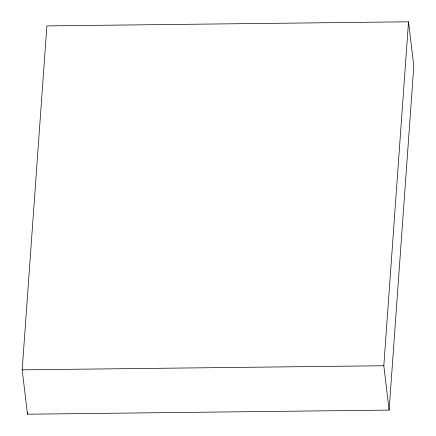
<?xml version="1.0" encoding="UTF-8"?>
<svg xmlns="http://www.w3.org/2000/svg" width="436" height="436" viewBox="0 0 436 436"><rect width="100%" height="100%" fill="white"/><g stroke="black" fill="none" stroke-linecap="round" stroke-linejoin="round"><path stroke-width="0.65" d="M22.187 369.848L46.886 25.898L408.521 21.8L413.813 66.152L389.114 410.102L27.479 414.2L22.187 369.848L383.822 365.75L389.114 410.102M27.479 414.2L27.626 412.167M383.822 365.75L408.521 21.8"/></g></svg>
